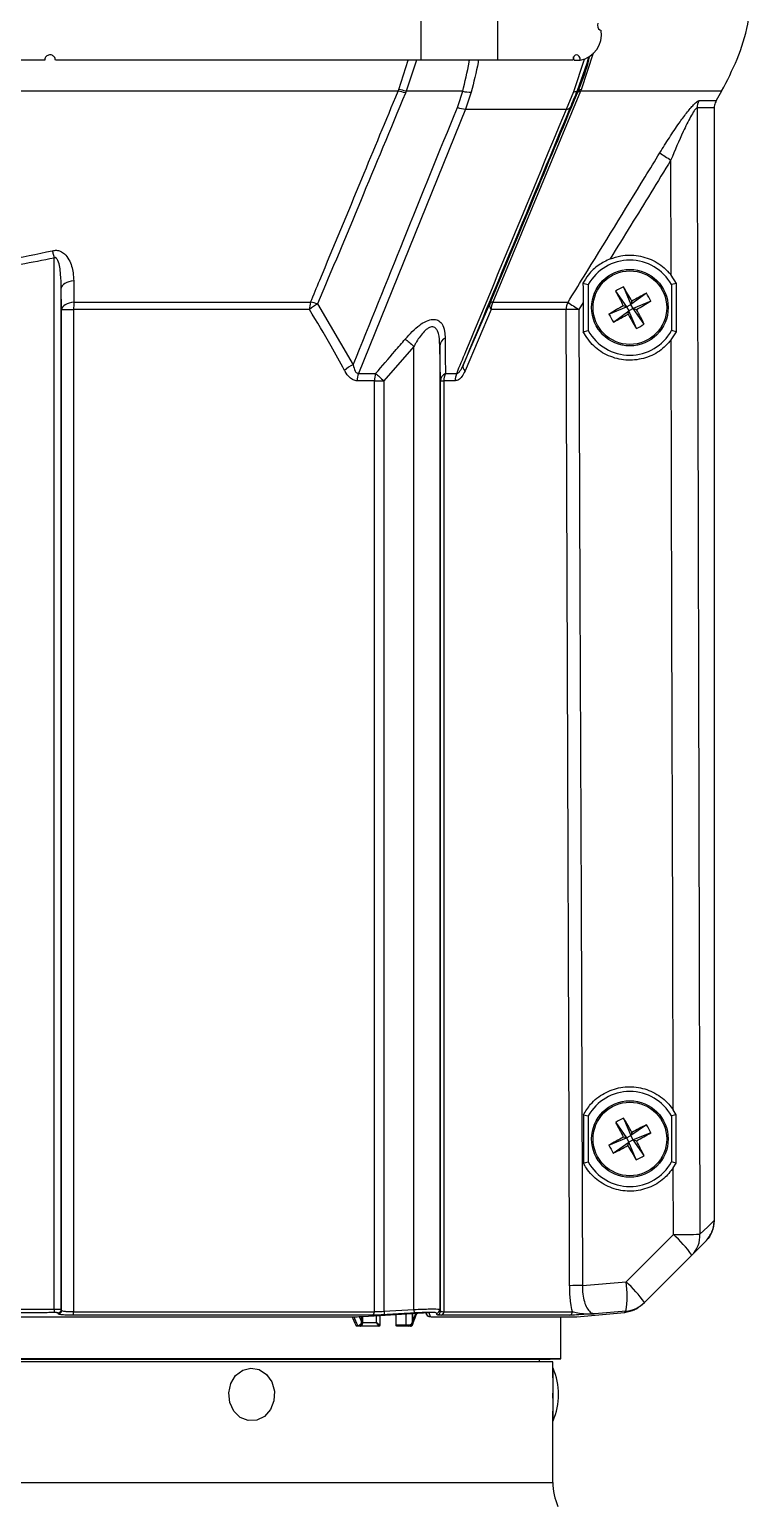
# Model space of a CAD drawing. Extents: x 16.5 to 113.1, y 4.4 to 84.5.
# Drawn here: x 54.27 to 57.32, y 63.31 to 69.53 of the extents above; entities that cross this region are included whole.
import ezdxf

# ---------------------------------------------------------------- set-up
doc = ezdxf.new("R2010")
doc.units = 0
doc.header["$MEASUREMENT"] = 0
doc.layers.add('OBJECT', color=7, linetype='CONTINUOUS')

msp = doc.modelspace()

# ---------------------------------------------------------------- linework, layer by layer
at = {"layer": 'OBJECT'}
for p, q in [((55.9214, 69.3981), (55.9214, 69.9781)), ((56.2446, 69.3981), (56.2446, 69.9781)), ((56.6794, 69.5231), (56.6794, 69.5236)), ((54.3372, 69.3981), (54.1997, 69.3981)), ((55.9214, 69.3981), (54.3822, 69.3981)), ((55.827, 69.2741), (55.8673, 69.3981)), ((56.2446, 69.3981), (55.9214, 69.3981)), ((56.5592, 69.3981), (56.2446, 69.3981)), ((56.5634, 69.2661), (56.6081, 69.403)), ((56.5656, 69.3981), (56.5911, 69.3981)), ((56.6451, 69.4271), (56.5948, 69.2739)), ((55.8242, 69.2672), (55.827, 69.2741)), ((56.5948, 69.2739), (56.5921, 69.2672)), ((55.8242, 69.2672), (54.2097, 69.2672)), ((56.0963, 69.2673), (55.8581, 69.2672)), ((56.132, 69.2638), (56.1081, 69.1922)), ((56.5921, 69.2672), (56.2227, 68.3792)), ((56.5327, 69.1922), (56.5634, 69.2661)), ((56.5777, 69.269), (56.5817, 69.2674)), ((57.1857, 69.2672), (56.5921, 69.2672)), ((57.091, 69.2279), (57.163, 69.2279)), ((57.1857, 69.2672), (57.163, 69.2279)), ((56.1081, 69.1922), (55.6575, 68.0792)), ((56.1081, 69.1922), (56.5327, 69.1922)), ((57.1547, 69.1969), (57.0828, 69.1969)), ((57.1547, 69.1969), (57.1547, 64.513)), ((56.9733, 68.4926), (56.9721, 68.9779)), ((54.377, 64.1402), (54.377, 68.5651)), ((54.4593, 68.4689), (54.4605, 68.3792)), ((56.9953, 68.4583), (56.9733, 68.4926)), ((54.407, 64.1392), (54.407, 68.4379)), ((54.4084, 68.3482), (54.407, 68.4379)), ((56.6022, 68.4588), (56.6247, 68.4531)), ((56.6247, 68.4531), (56.6247, 68.2595)), ((56.7392, 68.4257), (56.7858, 68.3602)), ((56.7725, 68.4442), (56.8037, 68.3702)), ((56.8691, 68.4168), (56.8037, 68.3702)), ((56.9953, 68.4583), (56.9747, 68.4531)), ((56.9747, 68.4531), (56.9747, 68.2595)), ((56.9952, 68.2543), (56.9953, 68.4583)), ((54.4084, 64.1346), (54.4084, 68.3482)), ((54.4084, 68.3482), (54.4589, 68.3482)), ((54.4589, 68.3482), (54.4589, 64.1292)), ((55.4516, 68.3482), (54.4589, 68.3482)), ((54.4605, 68.3792), (55.4562, 68.3792)), ((55.4858, 68.372), (55.6359, 68.1161)), ((56.098, 68.1143), (56.2104, 68.3724)), ((56.2158, 68.3482), (56.1059, 68.0901)), ((56.5314, 68.3482), (56.2158, 68.3482)), ((56.2227, 68.3792), (56.5393, 68.3792)), ((56.6029, 68.3778), (56.5849, 68.3489)), ((56.6029, 68.3778), (56.603, 68.254)), ((56.7118, 68.329), (56.7858, 68.3602)), ((56.7303, 68.2958), (56.7958, 68.3423)), ((56.7858, 68.3602), (56.772, 68.3641)), ((56.7858, 68.3602), (56.8037, 68.3702)), ((56.7858, 68.3602), (56.7958, 68.3423)), ((56.7919, 68.3286), (56.7958, 68.3423)), ((56.8137, 68.3523), (56.7958, 68.3423)), ((56.827, 68.2683), (56.7958, 68.3423)), ((56.8076, 68.384), (56.8037, 68.3702)), ((56.8137, 68.3523), (56.8037, 68.3702)), ((56.8877, 68.3835), (56.8137, 68.3523)), ((56.8602, 68.2869), (56.8137, 68.3523)), ((56.8137, 68.3523), (56.8274, 68.3484)), ((56.603, 68.254), (56.6247, 68.2595)), ((56.974, 68.221), (56.9952, 68.2543)), ((56.9952, 68.2543), (56.9747, 68.2595)), ((55.8909, 68.1932), (55.765, 68.0482)), ((55.8909, 64.1384), (55.8909, 68.1932)), ((55.9999, 68.1972), (55.9999, 64.1385)), ((56.0022, 68.0482), (55.9999, 68.1972)), ((55.7245, 68.0482), (55.6523, 68.0482)), ((55.6575, 68.0792), (55.7299, 68.0792)), ((55.7245, 64.1292), (55.7245, 68.0482)), ((55.7245, 68.0482), (55.765, 68.0482)), ((55.765, 68.0482), (55.765, 64.1309)), ((56.0022, 64.1308), (56.0022, 68.0482)), ((56.0022, 68.0482), (56.017, 68.0482)), ((56.017, 68.0482), (56.017, 64.1292)), ((56.0644, 68.0482), (56.017, 68.0482)), ((56.0233, 68.0792), (56.0709, 68.0792)), ((56.994, 64.9579), (56.9817, 64.9786)), ((56.6043, 64.9582), (56.6044, 64.7543)), ((56.6043, 64.9582), (56.6247, 64.9531)), ((56.6247, 64.9531), (56.6247, 64.7595)), ((56.7399, 64.9263), (56.7858, 64.8604)), ((56.7733, 64.9445), (56.8038, 64.8702)), ((56.994, 64.9579), (56.9747, 64.9531)), ((56.9747, 64.9531), (56.9747, 64.7595)), ((56.9939, 64.7546), (56.994, 64.9579)), ((56.7115, 64.8299), (56.7858, 64.8604)), ((56.7858, 64.8604), (56.7721, 64.8644)), ((56.7858, 64.8604), (56.8038, 64.8702)), ((56.7858, 64.8604), (56.7956, 64.8424)), ((56.8697, 64.9161), (56.8038, 64.8702)), ((56.8079, 64.8839), (56.8038, 64.8702)), ((56.8136, 64.8522), (56.8038, 64.8702)), ((56.8879, 64.8827), (56.8136, 64.8522)), ((56.7297, 64.7965), (56.7956, 64.8424)), ((56.7916, 64.8287), (56.7956, 64.8424)), ((56.8136, 64.8522), (56.7956, 64.8424)), ((56.8261, 64.7681), (56.7956, 64.8424)), ((56.8596, 64.7863), (56.8136, 64.8522)), ((56.8136, 64.8522), (56.8273, 64.8481)), ((56.6044, 64.7543), (56.6247, 64.7595)), ((56.9939, 64.7546), (56.9747, 64.7595)), ((56.9823, 64.7349), (56.9939, 64.7546)), ((56.9829, 64.4539), (56.9823, 64.7349)), ((56.6002, 64.2393), (56.7836, 64.2546)), ((53.5424, 64.1402), (54.377, 64.1402)), ((54.407, 64.1392), (54.4084, 64.1346)), ((55.7156, 64.1143), (54.4564, 64.1143)), ((54.4589, 64.1292), (55.7245, 64.1292)), ((55.6707, 64.0858), (55.6707, 64.1088)), ((55.674, 64.109), (55.674, 64.0858)), ((55.6771, 64.1091), (55.9532, 64.1255)), ((55.7333, 64.0832), (55.7333, 64.1124)), ((55.7483, 64.0732), (55.7483, 64.1133)), ((55.765, 64.1309), (55.8909, 64.1384)), ((55.8158, 64.0732), (55.8158, 64.1173)), ((55.8587, 64.0732), (55.8587, 64.1199)), ((55.8833, 64.1214), (55.8833, 64.0832)), ((55.8846, 64.1214), (55.8846, 64.0858)), ((55.9404, 64.1248), (55.9443, 64.1171)), ((55.9532, 64.1255), (55.9586, 64.1091)), ((55.9999, 64.1385), (56.0022, 64.1308)), ((56.5444, 64.1143), (56.0066, 64.1143)), ((56.017, 64.1292), (56.5576, 64.1292)), ((56.576, 64.1077), (56.7774, 64.1253)), ((56.7834, 64.1315), (56.6505, 64.1204)), ((56.7774, 64.1253), (56.8194, 64.1366)), ((56.8611, 64.1677), (56.8549, 64.1615)), ((52.2873, 64.1077), (55.6322, 64.1077)), ((52.2881, 64.1076), (55.6314, 64.1076)), ((55.6472, 64.0707), (55.6545, 64.0707)), ((55.6576, 64.0682), (55.6505, 64.0682)), ((55.6545, 64.0707), (55.6549, 64.0707)), ((55.6581, 64.0682), (55.6576, 64.0682)), ((55.6664, 64.0682), (55.6576, 64.0682)), ((55.7433, 64.0682), (55.6664, 64.0682)), ((55.6709, 64.0834), (55.6707, 64.0858)), ((55.674, 64.0858), (55.6707, 64.0858)), ((55.674, 64.0858), (55.674, 64.0832)), ((55.674, 64.0832), (55.7333, 64.0832)), ((55.674, 64.0832), (55.674, 64.0813)), ((55.8158, 64.0732), (55.8587, 64.0732)), ((55.8619, 64.0682), (55.8193, 64.0682)), ((55.8587, 64.0732), (55.8683, 64.0732)), ((55.8683, 64.0682), (55.8619, 64.0682)), ((55.8683, 64.0682), (55.8683, 64.0732)), ((55.8762, 64.0682), (55.8683, 64.0682)), ((55.8762, 64.0682), (55.8768, 64.0682)), ((55.8769, 64.0682), (55.8768, 64.0682)), ((55.8833, 64.0858), (55.8846, 64.0858)), ((55.8846, 64.0858), (55.8844, 64.0834)), ((55.9749, 64.1076), (56.5747, 64.1076)), ((55.9759, 64.1077), (56.576, 64.1077)), ((56.5097, 63.9304), (56.5097, 64.1076)), ((56.5097, 63.9304), (53.9797, 63.9304)), ((56.4197, 63.9273), (53.9797, 63.9273)), ((56.4197, 63.9273), (56.5097, 63.9304)), ((56.4197, 63.9174), (56.4197, 63.9273)), ((56.4757, 63.9174), (51.4437, 63.9174)), ((56.4757, 63.8509), (56.4757, 63.9174)), ((56.4762, 63.7582), (56.4762, 63.8914)), ((56.4762, 63.6694), (56.4762, 63.7582)), ((56.4757, 63.4105), (56.4757, 63.7108)), ((51.4437, 63.4105), (56.4757, 63.4105))]:
    msp.add_line(p, q, dxfattribs=at)
at = {"layer": 'OBJECT', "flags": 128}
for points in [[(56.6645, 69.5537), (56.6635, 69.5461), (56.6647, 69.5375), (56.6682, 69.5302), (56.6734, 69.5254), (56.6794, 69.5236)], [(55.9022, 69.3981), (55.8581, 69.2672), (55.8581, 69.2672), (55.8581, 69.2672)], [(56.5911, 69.3981), (56.5898, 69.4068), (56.5864, 69.4141), (56.5812, 69.4189), (56.5751, 69.4206), (56.5691, 69.4189), (56.5639, 69.4141), (56.5604, 69.4068), (56.5592, 69.3981)], [(56.5656, 69.3981), (56.5644, 69.4068), (56.5624, 69.4116)], [(56.6246, 69.4078), (56.6186, 69.3837), (56.5777, 69.269), (56.5777, 69.269), (56.5777, 69.269)], [(57.0828, 69.1969), (57.0835, 68.9635), (57.086, 67.9636), (57.0947, 64.4554)], [(54.3693, 68.5961), (54.3702, 68.5926), (54.3711, 68.5889), (54.372, 68.5851), (54.373, 68.5812), (54.374, 68.5773), (54.375, 68.5733), (54.376, 68.5692), (54.377, 68.5651)], [(54.4593, 68.4689), (54.4488, 68.4674), (54.439, 68.4651), (54.4301, 68.462), (54.4223, 68.4581), (54.416, 68.4536), (54.4112, 68.4486), (54.4082, 68.4433), (54.407, 68.4379)], [(54.4605, 68.3792), (54.4501, 68.3777), (54.4403, 68.3754), (54.4314, 68.3722), (54.4236, 68.3683), (54.4173, 68.3638), (54.4126, 68.3589), (54.4096, 68.3536), (54.4084, 68.3482)], [(56.5463, 64.2386), (56.5459, 64.3626), (56.5441, 64.8585), (56.537, 66.8424), (56.5314, 68.3482)], [(56.5849, 68.3489), (56.5895, 67.1401), (56.5944, 65.8491), (56.6002, 64.2393)], [(55.8545, 68.2242), (55.858, 68.2212), (55.8619, 68.2179), (55.8662, 68.2143), (55.8708, 68.2104), (55.8756, 68.2063), (55.8806, 68.202), (55.8857, 68.1976), (55.8909, 68.1932)], [(56.9817, 64.9786), (56.9799, 65.7449), (56.9769, 67.0359), (56.974, 68.221)], [(55.7299, 68.0792), (55.7334, 68.0761), (55.7372, 68.0727), (55.7413, 68.0691), (55.7457, 68.0652), (55.7503, 68.0611), (55.7551, 68.0569), (55.76, 68.0526), (55.765, 68.0482)], [(57.0947, 64.4554), (57.1271, 64.4865), (57.1471, 64.5058), (57.1547, 64.513)], [(56.7836, 64.2546), (56.9602, 64.4312), (56.9829, 64.4539)], [(57.118, 64.4246), (57.1108, 64.4173), (57.0916, 64.3981), (57.0604, 64.367)], [(57.0604, 64.367), (56.8839, 64.1905), (56.8611, 64.1677)], [(54.377, 64.1402), (54.3771, 64.1375), (54.3771, 64.1348), (54.3771, 64.1323), (54.3772, 64.1301), (54.3772, 64.1282), (54.3772, 64.1268), (54.3772, 64.1258), (54.3772, 64.1253)], [(54.3936, 64.1197), (54.3928, 64.1222), (54.3922, 64.1242)], [(55.765, 64.1309), (55.7651, 64.1281), (55.7653, 64.1254), (55.7654, 64.1229), (55.7656, 64.1206), (55.7657, 64.1188), (55.7658, 64.1173), (55.7658, 64.1164), (55.7658, 64.1159)], [(55.8909, 64.1384), (55.8911, 64.1356), (55.8912, 64.1328), (55.8914, 64.1303), (55.8915, 64.1281), (55.8916, 64.1262), (55.8917, 64.1248), (55.8918, 64.1239), (55.8918, 64.1234)], [(55.674, 64.0832), (55.6736, 64.0832), (55.6731, 64.0833), (55.6727, 64.0833), (55.6723, 64.0833), (55.672, 64.0833), (55.6716, 64.0833), (55.6712, 64.0834), (55.6709, 64.0834)], [(55.7433, 64.0682), (55.7432, 64.0684), (55.7427, 64.0691), (55.742, 64.0702), (55.741, 64.0717), (55.7397, 64.0736), (55.7383, 64.0757), (55.7367, 64.0781), (55.7351, 64.0806), (55.7333, 64.0832)], [(55.7333, 64.0832), (55.7359, 64.0815), (55.7385, 64.0798), (55.7408, 64.0782), (55.743, 64.0768), (55.7448, 64.0756), (55.7463, 64.0746), (55.7474, 64.0738), (55.7481, 64.0734), (55.7483, 64.0732)], [(55.8619, 64.0682), (55.8613, 64.0683), (55.8607, 64.0686), (55.8601, 64.0691), (55.8596, 64.0697), (55.8592, 64.0704), (55.8589, 64.0713), (55.8588, 64.0722), (55.8587, 64.0732)], [(55.2048, 63.8914), (55.2398, 63.8853), (55.2706, 63.865), (55.2929, 63.8333), (55.3038, 63.7945), (55.3017, 63.7538), (55.287, 63.7167), (55.2617, 63.6881), (55.2292, 63.6721), (55.1938, 63.6707), (55.1603, 63.6841), (55.1333, 63.7105), (55.1165, 63.7464), (55.112, 63.7868), (55.1205, 63.8264), (55.1408, 63.8598), (55.1703, 63.8825), (55.2048, 63.8914)]]:
    msp.add_lwpolyline(points, dxfattribs=at)
at = {"layer": 'OBJECT'}
for centre, radius in [((56.7997, 68.3563), 0.161), ((56.7997, 68.3563), 0.1549), ((56.7997, 64.8563), 0.161), ((56.7997, 64.8563), 0.1549)]:
    msp.add_circle(centre, radius, dxfattribs=at)
for centre, radius, start, end in [((56.569, 69.5075), 0.1116, 281.42175, 8.04933), ((55.8141, 69.1417), 0.133, 70.69122, 84.46884), ((56.5943, 69.2584), 0.0155, 88.12942, 144.61069), ((55.8095, 69.1353), 0.1328, 69.8858, 83.66621), ((56.1265, 69.3933), 0.1296, 256.5654, 272.45443), ((56.5679, 69.2807), 0.0153, 253.02969, 310.12574), ((56.5919, 69.2513), 0.016, 89.44574, 145.47449), ((57.1459, 69.1969), 0.0631, 150.61051, 180.03455), ((56.117, 69.3187), 0.1268, 250.07087, 265.995), ((56.5346, 69.2099), 0.0178, 264.12585, 322.71793), ((57.2925, 69.5188), 0.6287, 234.3134, 239.3626), ((56.7997, 68.3563), 0.2, 28.95502, 151.04498), ((56.9487, 68.0891), 0.3965, 116.3975, 121.89884), ((59.1976, 69.6962), 2.7672, 207.32993, 208.77396), ((54.3976, 67.0192), 2.7696, 29.52297, 30.96576), ((58.1393, 65.9589), 2.7667, 117.32958, 118.77389), ((56.5326, 68.2073), 0.3965, 26.39738, 31.89861), ((54.7567, 68.349), 0.2978, 174.18179, 180.15616), ((55.5548, 68.3488), 0.1032, 162.86222, 180.32442), ((55.5687, 68.2166), 0.1761, 118.0935, 131.67913), ((55.4395, 68.2457), 0.1345, 69.87772, 82.87736), ((56.2359, 68.3653), 0.0264, 164.53139, 220.45276), ((56.2231, 68.3639), 0.0153, 91.57541, 146.33389), ((56.2875, 68.3484), 0.0717, 154.60112, 180.20451), ((56.5959, 68.3483), 0.0645, 151.34448, 180.07208), ((56.5869, 66.1704), 2.1785, 90.05074, 91.45905), ((56.9273, 68.9143), 0.661, 234.05203, 238.802), ((58.1348, 65.9576), 2.7656, 119.52194, 120.96679), ((55.4646, 70.755), 2.7656, 299.52194, 300.96679), ((54.4019, 67.0164), 2.7672, 27.32993, 28.77396), ((57.0669, 68.5053), 0.3965, 206.39738, 211.89861), ((55.4601, 70.7536), 2.7667, 297.32958, 298.77389), ((59.2018, 69.6934), 2.7696, 209.52297, 210.96576), ((56.6507, 68.6234), 0.3965, 296.3975, 301.89884), ((56.038, 68.1933), 0.0383, 114.17359, 174.05326), ((56.7997, 68.3563), 0.2, 208.95502, 331.04498), ((55.7054, 67.9651), 0.1662, 114.72109, 130.09455), ((56.1229, 68.1091), 0.0255, 168.06388, 228.00627), ((55.7443, 68.0487), 0.092, 160.64592, 180.3185), ((55.8131, 68.0487), 0.0886, 159.8559, 180.31267), ((56.0406, 68.0447), 0.0386, 116.60954, 174.77237), ((56.0945, 68.0485), 0.0775, 156.7005, 180.26249), ((56.1404, 68.0485), 0.076, 156.19606, 180.25052), ((56.7997, 64.8563), 0.2, 28.95502, 151.04498), ((56.9462, 64.5877), 0.3965, 115.84897, 121.34982), ((59.2121, 66.1741), 2.7693, 206.78146, 208.22441), ((54.3877, 63.5439), 2.7663, 28.97302, 30.41751), ((58.1127, 62.4433), 2.7674, 118.9733, 120.41722), ((58.1166, 62.4456), 2.7673, 116.78063, 118.2246), ((55.4893, 67.2648), 2.7624, 298.97199, 300.41854), ((56.5311, 64.7098), 0.3965, 25.84855, 31.34988), ((57.0683, 65.0027), 0.3964, 205.84771, 211.34987), ((55.482, 67.2686), 2.7692, 296.78154, 298.22454), ((59.2092, 66.1672), 2.7635, 208.97227, 210.41825), ((54.3891, 63.5394), 2.7672, 26.7807, 28.22473), ((56.7997, 64.8563), 0.2, 208.95502, 331.04498), ((56.6533, 65.1248), 0.3964, 295.8473, 301.34993), ((56.9929, 68.0573), 3.6034, 269.84163, 271.61883), ((56.6256, 64.0575), 0.5338, 35.44029, 47.96873), ((56.9764, 64.4504), 0.1184, 315.20807, 2.41528), ((56.601, 62.1245), 2.1148, 90.02164, 91.48167), ((56.4091, 64.1938), 0.3794, 350.55032, 9.22113), ((56.4263, 63.8582), 0.5337, 35.4392, 47.96982), ((54.392, 64.1392), 0.015, 270.82113, 359.75494), ((54.3934, 64.1347), 0.015, 270.84105, 359.75249), ((54.4324, 64.126), 0.0267, 333.91733, 6.88556), ((55.7107, 64.1273), 0.0139, 290.3895, 7.86543), ((55.9576, 64.124), 0.015, 207.4218, 273.87646), ((55.9849, 64.1385), 0.015, 273.6369, 359.88811), ((55.9872, 64.1308), 0.015, 273.76063, 359.8957), ((56.0031, 64.1278), 0.014, 284.52164, 5.73154), ((56.5428, 64.129), 0.0148, 276.30283, 0.99776), ((56.7728, 64.256), 0.1249, 274.86237, 314.99879), ((55.6579, 64.0717), 0.00355, 196.92352, 264.62003), ((55.6584, 64.072), 0.0038, 199.83328, 264.84371), ((55.661, 64.0682), 0.0151, 50.54458, 54.08707), ((55.6626, 64.0812), 0.00848, 357.87199, 1.30005), ((55.7433, 64.0732), 0.005, 270, 0), ((55.8683, 64.0832), 0.015, 270, 0), ((55.8843, 64.0807), 0.00268, 87.25376, 110.75638), ((55.878, 64.082), 0.00623, 350.15594, 354.86092), ((55.8816, 64.0834), 0.00446, 305.38726, 316.55467), ((56.2192, 63.7804), 0.28, 336.64122, 23.35878), ((56.7257, 63.4105), 0.25, 180, 203.91967)]:
    msp.add_arc(centre, radius, start, end, dxfattribs=at)
for centre, major_axis, ratio, start_param, end_param in [((53.96, 63.8254), (-2.0916, 4.3755), 0.34326, 4.608517, 4.613617), ((53.96, 63.8254), (2.0916, 4.3755), 0.34326, 4.933789, 4.942459), ((53.96, 63.7954), (-2.0687, 4.3597), 0.341999, 4.613885, 4.622267), ((53.9508, 63.8179), (-2.0768, 4.3768), 0.341999, 4.60856, 4.616941), ((55.8683, 64.0832), (0.015, 0), 0.666667, 4.712389, 6.283185)]:
    msp.add_ellipse(centre, major_axis=major_axis, ratio=ratio, start_param=start_param, end_param=end_param, dxfattribs=at)
for points, knots in [([(57.1857, 69.2672), (57.2088, 69.3118), (57.2555, 69.4019), (57.3071, 69.5699), (57.315, 69.6942), (57.3197, 69.7672)], [0, 0, 0, 0, 0.287513, 0.581795, 1, 1, 1, 1]), ([(54.3822, 69.3981), (54.382, 69.4007), (54.3815, 69.4057), (54.3777, 69.4124), (54.372, 69.4175), (54.3649, 69.4205), (54.3572, 69.4209), (54.3498, 69.4188), (54.3434, 69.4143), (54.339, 69.408), (54.3374, 69.4022), (54.3373, 69.3989), (54.3372, 69.3981)], [0, 0, 0, 0, 0.1063618, 0.2127134, 0.3194557, 0.426997, 0.5352335, 0.6437512, 0.7520407, 0.8597217, 0.9667095, 1, 1, 1, 1]), ([(56.0963, 69.2673), (56.0963, 69.2673), (56.1064, 69.3074), (56.1162, 69.3504), (56.1241, 69.3952), (56.1246, 69.3981)], [0, 0, 0, 0, 0.000018, 0.935388, 1, 1, 1, 1]), ([(56.1627, 69.3981), (56.1621, 69.3951), (56.1536, 69.3491), (56.1424, 69.305), (56.132, 69.2638)], [0, 0, 0, 0, 0.0663721, 1, 1, 1, 1]), ([(56.5817, 69.2674), (56.5817, 69.2674), (56.598, 69.3054), (56.6161, 69.3529), (56.6279, 69.4037), (56.6299, 69.4123)], [0, 0, 0, 0, 0.000015, 0.831424, 1, 1, 1, 1]), ([(55.4562, 68.3792), (55.469, 68.41), (55.541, 68.5833), (55.6637, 68.8792), (55.7734, 69.1446), (55.8242, 69.2672)], [0, 0, 0, 0, 0.104198, 0.585846, 1, 1, 1, 1]), ([(55.8552, 69.2599), (55.792, 69.1077), (55.6691, 68.8116), (55.5457, 68.5157), (55.4858, 68.372)], [0, 0, 0, 0, 0.514049, 1, 1, 1, 1]), ([(55.8581, 69.2672), (55.8581, 69.2672), (55.8572, 69.2648), (55.8562, 69.2624), (55.8552, 69.2599)], [0, 0, 0, 0, 0.000279, 1, 1, 1, 1]), ([(56.0738, 69.1995), (56.0818, 69.222), (56.0899, 69.2445), (56.0963, 69.2673), (56.0963, 69.2673)], [0, 0, 0, 0, 0.99997, 1, 1, 1, 1]), ([(56.2104, 68.3724), (56.2702, 68.5162), (56.3932, 68.8121), (56.5158, 69.1082), (56.5788, 69.2603)], [0, 0, 0, 0, 0.486388, 1, 1, 1, 1]), ([(56.5777, 69.269), (56.5777, 69.269), (56.5677, 69.2456), (56.5582, 69.2224), (56.5487, 69.1991)], [0, 0, 0, 0, 0.000029, 1, 1, 1, 1]), ([(56.5788, 69.2603), (56.5797, 69.2627), (56.5807, 69.265), (56.5817, 69.2674), (56.5817, 69.2674)], [0, 0, 0, 0, 0.999705, 1, 1, 1, 1]), ([(56.9257, 69.0082), (56.939, 69.0296), (56.9655, 69.0723), (57.0035, 69.1288), (57.0384, 69.1765), (57.0648, 69.2083), (57.0828, 69.2254), (57.0885, 69.2271), (57.091, 69.2279)], [0, 0, 0, 0, 0.227374, 0.454238, 0.628217, 0.803357, 0.912623, 1, 1, 1, 1]), ([(57.163, 69.2279), (57.16, 69.2215), (57.1554, 69.2116), (57.1548, 69.2007), (57.1547, 69.1969)], [0, 0, 0, 0, 0.643557, 1, 1, 1, 1]), ([(55.6359, 68.1161), (55.7068, 68.2918), (55.8525, 68.6529), (55.9987, 69.0141), (56.0738, 69.1995)], [0, 0, 0, 0, 0.486656, 1, 1, 1, 1]), ([(56.0709, 68.0792), (56.0838, 68.1101), (56.1561, 68.2841), (56.3104, 68.6551), (56.4512, 68.9952), (56.5327, 69.1922)], [0, 0, 0, 0, 0.083466, 0.469044, 1, 1, 1, 1]), ([(56.5487, 69.1991), (56.4718, 69.0136), (56.3219, 68.652), (56.1713, 68.2904), (56.098, 68.1143)], [0, 0, 0, 0, 0.513008, 1, 1, 1, 1]), ([(57.0828, 69.1969), (57.0814, 69.1963), (57.0781, 69.195), (57.0684, 69.1824), (57.0499, 69.1511), (57.0156, 69.0815), (56.989, 69.0183), (56.9721, 68.9779)], [0, 0, 0, 0, 0.062412, 0.139208, 0.265335, 0.530913, 1, 1, 1, 1]), ([(56.5393, 68.3792), (56.5611, 68.4143), (56.6698, 68.5899), (56.7985, 68.7996), (56.9052, 68.9745), (56.9257, 69.0082)], [0, 0, 0, 0, 0.167872, 0.839364, 1, 1, 1, 1]), ([(56.9721, 68.9779), (56.916, 68.8862), (56.8311, 68.7473), (56.7457, 68.6087), (56.7167, 68.5617)], [0, 0, 0, 0, 0.660515, 1, 1, 1, 1]), ([(53.5502, 68.5961), (53.5905, 68.5868), (53.7115, 68.5586), (53.9207, 68.5381), (54.1561, 68.5491), (54.3042, 68.5818), (54.3693, 68.5961)], [0, 0, 0, 0, 0.149978, 0.450605, 0.7586588, 1, 1, 1, 1]), ([(54.3693, 68.5961), (54.3751, 68.5971), (54.3868, 68.5989), (54.4049, 68.5939), (54.4241, 68.5809), (54.4456, 68.5508), (54.4571, 68.511), (54.4587, 68.4802), (54.4593, 68.4689)], [0, 0, 0, 0, 0.0872967, 0.1745381, 0.2847023, 0.4644366, 0.8023505, 1, 1, 1, 1]), ([(54.377, 68.5651), (54.2835, 68.5463), (54.0937, 68.5081), (53.8102, 68.5102), (53.6282, 68.5475), (53.5424, 68.5651)], [0, 0, 0, 0, 0.339274, 0.688484, 1, 1, 1, 1]), ([(54.407, 68.4379), (54.4064, 68.4574), (54.4051, 68.4966), (54.4003, 68.5385), (54.3904, 68.5597), (54.3877, 68.5637), (54.3847, 68.5661), (54.3824, 68.567), (54.3799, 68.5668), (54.3782, 68.566), (54.3773, 68.5653), (54.377, 68.5651)], [0, 0, 0, 0, 0.41911, 0.839951, 0.880199, 0.924728, 0.942601, 0.960653, 0.976828, 0.994027, 1, 1, 1, 1]), ([(56.7167, 68.5617), (56.7001, 68.5535), (56.665, 68.5364), (56.6272, 68.5006), (56.6094, 68.4708), (56.6022, 68.4588)], [0, 0, 0, 0, 0.350763, 0.739166, 1, 1, 1, 1]), ([(56.7167, 68.5617), (56.7314, 68.5665), (56.7697, 68.5792), (56.8364, 68.5785), (56.9078, 68.5538), (56.9516, 68.5192), (56.9703, 68.4963), (56.9733, 68.4926)], [0, 0, 0, 0, 0.162696, 0.424831, 0.687546, 0.950209, 1, 1, 1, 1]), ([(56.6022, 68.4588), (56.6024, 68.4494), (56.6028, 68.4241), (56.6029, 68.3957), (56.6029, 68.3778)], [0, 0, 0, 0, 0.372319, 1, 1, 1, 1]), ([(55.5984, 68.0923), (55.5798, 68.1265), (55.5331, 68.2128), (55.4823, 68.2972), (55.4516, 68.3482)], [0, 0, 0, 0, 0.396331, 1, 1, 1, 1]), ([(55.8545, 68.2242), (55.874, 68.2454), (55.9015, 68.2755), (55.9433, 68.3008), (55.9705, 68.3086), (55.9934, 68.3045), (56.0117, 68.2876), (56.0208, 68.2604), (56.0219, 68.2376), (56.0223, 68.2282)], [0, 0, 0, 0, 0.269459, 0.38121, 0.493906, 0.593567, 0.708386, 0.879636, 1, 1, 1, 1]), ([(55.9999, 68.1972), (55.9991, 68.2147), (55.998, 68.2382), (55.9889, 68.2622), (55.9809, 68.2724), (55.9706, 68.2765), (55.9594, 68.2751), (55.9449, 68.2669), (55.9227, 68.2451), (55.9047, 68.2182), (55.8935, 68.1979), (55.8909, 68.1932)], [0, 0, 0, 0, 0.248555, 0.333335, 0.418737, 0.477068, 0.535602, 0.604493, 0.713168, 0.934337, 1, 1, 1, 1]), ([(55.7299, 68.0792), (55.7571, 68.1104), (55.7989, 68.1585), (55.84, 68.2071), (55.8545, 68.2242)], [0, 0, 0, 0, 0.648493, 1, 1, 1, 1]), ([(56.0223, 68.2282), (56.0225, 68.197), (56.0229, 68.147), (56.0232, 68.0977), (56.0233, 68.0792)], [0, 0, 0, 0, 0.624895, 1, 1, 1, 1]), ([(56.974, 68.221), (56.9582, 68.204), (56.9254, 68.1688), (56.8572, 68.1388), (56.782, 68.1315), (56.7087, 68.1501), (56.6441, 68.1911), (56.6166, 68.2331), (56.603, 68.254)], [0, 0, 0, 0, 0.156109, 0.324409, 0.493191, 0.662433, 0.831758, 1, 1, 1, 1]), ([(55.6523, 68.0482), (55.6466, 68.0489), (55.6354, 68.0504), (55.6171, 68.0638), (55.6055, 68.0792), (55.5993, 68.0906), (55.5984, 68.0923)], [0, 0, 0, 0, 0.254854, 0.508629, 0.928591, 1, 1, 1, 1]), ([(55.6359, 68.1161), (55.6377, 68.1065), (55.64, 68.0943), (55.6475, 68.0831), (55.6524, 68.0795), (55.6561, 68.0793), (55.6575, 68.0792)], [0, 0, 0, 0, 0.580896, 0.740074, 0.900891, 1, 1, 1, 1]), ([(56.1059, 68.0901), (56.1018, 68.0816), (56.0944, 68.0664), (56.0797, 68.051), (56.0694, 68.0491), (56.0644, 68.0482)], [0, 0, 0, 0, 0.395776, 0.712488, 1, 1, 1, 1]), ([(56.0709, 68.0792), (56.0723, 68.0793), (56.0751, 68.0796), (56.0804, 68.0837), (56.089, 68.0944), (56.0943, 68.1061), (56.098, 68.1143)], [0, 0, 0, 0, 0.128042, 0.255392, 0.479322, 1, 1, 1, 1]), ([(56.6043, 64.9582), (56.6137, 64.9734), (56.636, 65.0096), (56.6902, 65.0519), (56.7607, 65.0771), (56.8361, 65.0774), (56.9071, 65.0525), (56.9552, 65.0149), (56.9758, 64.9868), (56.9817, 64.9786)], [0, 0, 0, 0, 0.117568, 0.279861, 0.442586, 0.605907, 0.769589, 0.933238, 1, 1, 1, 1]), ([(56.9823, 64.7349), (56.9698, 64.7191), (56.9421, 64.6838), (56.8807, 64.648), (56.8074, 64.6324), (56.7325, 64.6424), (56.6655, 64.6766), (56.6245, 64.7189), (56.6083, 64.7474), (56.6044, 64.7543)], [0, 0, 0, 0, 0.132307, 0.294526, 0.457212, 0.620426, 0.783854, 0.947086, 1, 1, 1, 1]), ([(57.1547, 64.513), (57.1528, 64.4966), (57.1493, 64.4662), (57.1309, 64.438), (57.1196, 64.4263), (57.118, 64.4246)], [0, 0, 0, 0, 0.499401, 0.929163, 1, 1, 1, 1]), ([(57.118, 64.4246), (57.1283, 64.4375), (57.1474, 64.4614), (57.1543, 64.4944), (57.1546, 64.5107), (57.1547, 64.513)], [0, 0, 0, 0, 0.499397, 0.929176, 1, 1, 1, 1]), ([(56.5576, 64.1292), (56.5553, 64.1407), (56.5498, 64.1688), (56.5467, 64.208), (56.5464, 64.2333), (56.5463, 64.2386)], [0, 0, 0, 0, 0.355604, 0.866053, 1, 1, 1, 1]), ([(56.6002, 64.2393), (56.6003, 64.2271), (56.6006, 64.2026), (56.6077, 64.1698), (56.6188, 64.1434), (56.6337, 64.124), (56.6446, 64.1217), (56.6505, 64.1204)], [0, 0, 0, 0, 0.182198, 0.364245, 0.551043, 0.759195, 1, 1, 1, 1]), ([(54.3772, 64.1253), (54.3672, 64.1252), (54.3172, 64.1245), (54.1072, 64.1224), (53.8389, 64.122), (53.6106, 64.1245), (53.5422, 64.1253)], [0, 0, 0, 0, 0.035928, 0.179639, 0.754501, 1, 1, 1, 1]), ([(54.377, 64.1402), (54.3804, 64.1402), (54.3871, 64.1403), (54.3961, 64.1401), (54.4029, 64.1398), (54.4064, 64.1395), (54.4069, 64.1393), (54.407, 64.1392)], [0, 0, 0, 0, 0.218059, 0.436117, 0.654231, 0.872516, 1, 1, 1, 1]), ([(54.3922, 64.1242), (54.392, 64.1244), (54.3916, 64.1247), (54.3889, 64.125), (54.385, 64.1252), (54.3808, 64.1253), (54.3782, 64.1253), (54.3772, 64.1253)], [0, 0, 0, 0, 0.219082, 0.438182, 0.656825, 0.874764, 1, 1, 1, 1]), ([(54.4564, 64.1143), (54.4481, 64.1143), (54.4314, 64.1145), (54.4113, 64.1157), (54.397, 64.1174), (54.3948, 64.1189), (54.3936, 64.1197)], [0, 0, 0, 0, 0.24726, 0.494506, 0.742148, 1, 1, 1, 1]), ([(54.4084, 64.1346), (54.4093, 64.1339), (54.411, 64.1324), (54.4223, 64.1307), (54.4385, 64.1294), (54.4521, 64.1293), (54.4589, 64.1292)], [0, 0, 0, 0, 0.249667, 0.499371, 0.748128, 1, 1, 1, 1]), ([(55.6322, 64.1077), (55.6388, 64.1078), (55.6523, 64.1079), (55.6687, 64.1087), (55.6771, 64.1091)], [0, 0, 0, 0, 0.4877, 1, 1, 1, 1]), ([(55.7658, 64.1159), (55.7571, 64.1155), (55.7387, 64.1145), (55.7236, 64.1144), (55.7156, 64.1143)], [0, 0, 0, 0, 0.474046, 1, 1, 1, 1]), ([(55.7245, 64.1292), (55.7302, 64.1293), (55.7416, 64.1294), (55.7564, 64.1303), (55.7641, 64.1308), (55.765, 64.1309)], [0, 0, 0, 0, 0.471916, 0.943784, 1, 1, 1, 1]), ([(55.8918, 64.1234), (55.8818, 64.1228), (55.8398, 64.1203), (55.7978, 64.1178), (55.7658, 64.1159)], [0, 0, 0, 0, 0.2377672, 1, 1, 1, 1]), ([(55.885, 64.0743), (55.8864, 64.0778), (55.8923, 64.0932), (55.8982, 64.1086), (55.9027, 64.1205)], [0, 0, 0, 0, 0.226707, 1, 1, 1, 1]), ([(55.8909, 64.1384), (55.9031, 64.1389), (55.9276, 64.1401), (55.9602, 64.1408), (55.9849, 64.1407), (55.9977, 64.1398), (55.9993, 64.1388), (55.9999, 64.1385)], [0, 0, 0, 0, 0.216872, 0.433758, 0.650331, 0.86677, 1, 1, 1, 1]), ([(55.9858, 64.1235), (55.9846, 64.1241), (55.9822, 64.1252), (55.9655, 64.1259), (55.9413, 64.1257), (55.9152, 64.1247), (55.8983, 64.1238), (55.8918, 64.1234)], [0, 0, 0, 0, 0.2168, 0.433617, 0.650078, 0.866405, 1, 1, 1, 1]), ([(55.9443, 64.1171), (55.9436, 64.1191), (55.9427, 64.1216), (55.9419, 64.1243), (55.9417, 64.1248)], [0, 0, 0, 0, 0.807655, 1, 1, 1, 1]), ([(55.9444, 64.1172), (55.9446, 64.1167), (55.9453, 64.115), (55.9475, 64.1127), (55.9504, 64.1106), (55.9531, 64.1095), (55.9557, 64.1087), (55.9604, 64.108), (55.9671, 64.1076), (55.9761, 64.1077), (55.9796, 64.1077)], [0, 0, 0, 0, 0.0232042, 0.0915412, 0.1528326, 0.2098627, 0.2739319, 0.38264, 0.7588549, 1, 1, 1, 1]), ([(55.9586, 64.1091), (55.9596, 64.1087), (55.9616, 64.1079), (55.9711, 64.1078), (55.9759, 64.1077)], [0, 0, 0, 0, 0.494003, 1, 1, 1, 1]), ([(55.9882, 64.1158), (55.988, 64.1164), (55.9872, 64.1189), (55.9864, 64.1215), (55.9858, 64.1235)], [0, 0, 0, 0, 0.2260629, 1, 1, 1, 1]), ([(56.0066, 64.1143), (56.0015, 64.1143), (55.9911, 64.1145), (55.9892, 64.1154), (55.9882, 64.1158)], [0, 0, 0, 0, 0.488114, 1, 1, 1, 1]), ([(56.0022, 64.1308), (56.0029, 64.1303), (56.0044, 64.1294), (56.0127, 64.1293), (56.017, 64.1292)], [0, 0, 0, 0, 0.487924, 1, 1, 1, 1]), ([(56.6505, 64.1204), (56.6504, 64.1204), (56.6352, 64.1194), (56.6051, 64.1173), (56.5653, 64.1148), (56.551, 64.1144), (56.5444, 64.1143)], [0, 0, 0, 0, 0.00268, 0.34979, 0.701238, 1, 1, 1, 1]), ([(56.5576, 64.1292), (56.5644, 64.1274), (56.5858, 64.1216), (56.6257, 64.1189), (56.6504, 64.1204), (56.6505, 64.1204)], [0, 0, 0, 0, 0.319161, 0.99706, 1, 1, 1, 1]), ([(56.8549, 64.1615), (56.8436, 64.152), (56.8209, 64.1331), (56.7919, 64.1279), (56.7774, 64.1253)], [0, 0, 0, 0, 0.5, 1, 1, 1, 1]), ([(56.7774, 64.1253), (56.7776, 64.1256), (56.7782, 64.1261), (56.7815, 64.1296), (56.7834, 64.1315)], [0, 0, 0, 0, 0.423826, 1, 1, 1, 1]), ([(55.6505, 64.0682), (55.6501, 64.0683), (55.6492, 64.0684), (55.648, 64.0693), (55.6475, 64.0702), (55.6472, 64.0707)], [0, 0, 0, 0, 0.32291, 0.645822, 1, 1, 1, 1]), ([(55.6549, 64.0707), (55.656, 64.0709), (55.6584, 64.0713), (55.6625, 64.0734), (55.6665, 64.0765), (55.6687, 64.079), (55.6699, 64.0804)], [0, 0, 0, 0, 0.24244, 0.484595, 0.734566, 1, 1, 1, 1]), ([(55.6706, 64.0798), (55.6697, 64.078), (55.6679, 64.0745), (55.6641, 64.0706), (55.6607, 64.0686), (55.6588, 64.0683), (55.6581, 64.0682)], [0, 0, 0, 0, 0.303906, 0.58579, 0.849409, 1, 1, 1, 1]), ([(55.674, 64.0813), (55.6739, 64.0804), (55.6737, 64.0781), (55.6728, 64.0745), (55.6711, 64.0711), (55.669, 64.0688), (55.6673, 64.0682), (55.6665, 64.0682), (55.6664, 64.0682)], [0, 0, 0, 0, 0.116668, 0.314967, 0.524423, 0.7552, 0.99068, 1, 1, 1, 1]), ([(55.6664, 64.0682), (55.6664, 64.0682), (55.6666, 64.0682), (55.6673, 64.0684), (55.6684, 64.0696), (55.6695, 64.0724), (55.6703, 64.0759), (55.6705, 64.0786), (55.6706, 64.0798)], [0, 0, 0, 0, 0.010001, 0.107428, 0.369933, 0.606842, 0.825999, 1, 1, 1, 1]), ([(55.6699, 64.0804), (55.6701, 64.0806), (55.6703, 64.0809), (55.6707, 64.0813), (55.671, 64.0814), (55.671, 64.0814)], [0, 0, 0, 0, 0.507188, 0.825515, 1, 1, 1, 1]), ([(55.671, 64.0809), (55.671, 64.0809), (55.671, 64.0809), (55.671, 64.0808), (55.6708, 64.0806), (55.6707, 64.0802), (55.6707, 64.0799), (55.6706, 64.0798)], [0, 0, 0, 0, 0.032741, 0.074873, 0.183276, 0.638251, 1, 1, 1, 1]), ([(55.671, 64.0814), (55.671, 64.0814), (55.671, 64.0821), (55.6709, 64.0827), (55.6709, 64.0834)], [0, 0, 0, 0, 0.0266698, 1, 1, 1, 1]), ([(55.671, 64.0814), (55.6715, 64.0814), (55.6723, 64.0814), (55.6734, 64.0814), (55.6739, 64.0813), (55.674, 64.0813)], [0, 0, 0, 0, 0.533157, 0.872717, 1, 1, 1, 1]), ([(55.674, 64.0813), (55.6739, 64.0813), (55.6734, 64.0812), (55.6723, 64.0811), (55.6715, 64.081), (55.671, 64.0809)], [0, 0, 0, 0, 0.124156, 0.4682531, 1, 1, 1, 1]), ([(55.8193, 64.0682), (55.8189, 64.0683), (55.8181, 64.0684), (55.8171, 64.0692), (55.8163, 64.0705), (55.8159, 64.0719), (55.8158, 64.0728), (55.8158, 64.0732)], [0, 0, 0, 0, 0.215112, 0.430246, 0.645241, 0.859868, 1, 1, 1, 1]), ([(55.8768, 64.0682), (55.8779, 64.0685), (55.8802, 64.0689), (55.8826, 64.0715), (55.8842, 64.0751), (55.8842, 64.0782), (55.8842, 64.0798)], [0, 0, 0, 0, 0.242427, 0.484565, 0.734483, 1, 1, 1, 1]), ([(55.877, 64.0684), (55.8775, 64.0684), (55.8794, 64.0684), (55.8821, 64.07), (55.8842, 64.0722), (55.8848, 64.0739), (55.8849, 64.0744)], [0, 0, 0, 0, 0.155738, 0.497325, 0.844392, 1, 1, 1, 1]), ([(55.8832, 64.0813), (55.8832, 64.0813), (55.8832, 64.0814), (55.8834, 64.0814), (55.8839, 64.0814), (55.8842, 64.0814)], [0, 0, 0, 0, 0.127285, 0.466772, 1, 1, 1, 1]), ([(55.8841, 64.0809), (55.8838, 64.081), (55.8834, 64.0811), (55.8832, 64.0812), (55.8832, 64.0813), (55.8832, 64.0813)], [0, 0, 0, 0, 0.531835, 0.87589, 1, 1, 1, 1]), ([(55.8842, 64.0798), (55.8842, 64.0799), (55.8842, 64.0801), (55.8842, 64.0804), (55.8842, 64.0806), (55.8842, 64.0807), (55.8842, 64.0808), (55.8841, 64.0809), (55.8841, 64.0809), (55.8841, 64.0809), (55.8841, 64.0809)], [0, 0, 0, 0, 0.330583, 0.552414, 0.701673, 0.802974, 0.904015, 0.945384, 0.979381, 1, 1, 1, 1]), ([(55.8844, 64.0834), (55.8844, 64.0827), (55.8843, 64.0821), (55.8842, 64.0814), (55.8842, 64.0814)], [0, 0, 0, 0, 0.97331, 1, 1, 1, 1]), ([(55.8842, 64.0814), (55.8843, 64.0814), (55.8845, 64.0812), (55.8847, 64.0807), (55.8848, 64.0804), (55.8848, 64.0804)], [0, 0, 0, 0, 0.2644047, 0.8657973, 1, 1, 1, 1]), ([(55.8848, 64.0804), (55.8852, 64.0788), (55.8858, 64.0765), (55.8851, 64.0749), (55.8848, 64.0744)], [0, 0, 0, 0, 0.674267, 1, 1, 1, 1]), ([(56.4757, 63.8509), (56.4757, 63.8502), (56.4757, 63.8486), (56.4753, 63.8364), (56.475, 63.8186), (56.4748, 63.7962), (56.4747, 63.7721), (56.4749, 63.749), (56.4752, 63.7293), (56.4756, 63.7159), (56.4757, 63.7095), (56.4757, 63.7105), (56.4757, 63.7108)], [0, 0, 0, 0, 0.107341, 0.214682, 0.322049, 0.429432, 0.536789, 0.644114, 0.751456, 0.858834, 0.966212, 1, 1, 1, 1])]:
    msp.add_open_spline(points, degree=3, knots=knots, dxfattribs=at)

doc.saveas('drawing.dxf')
